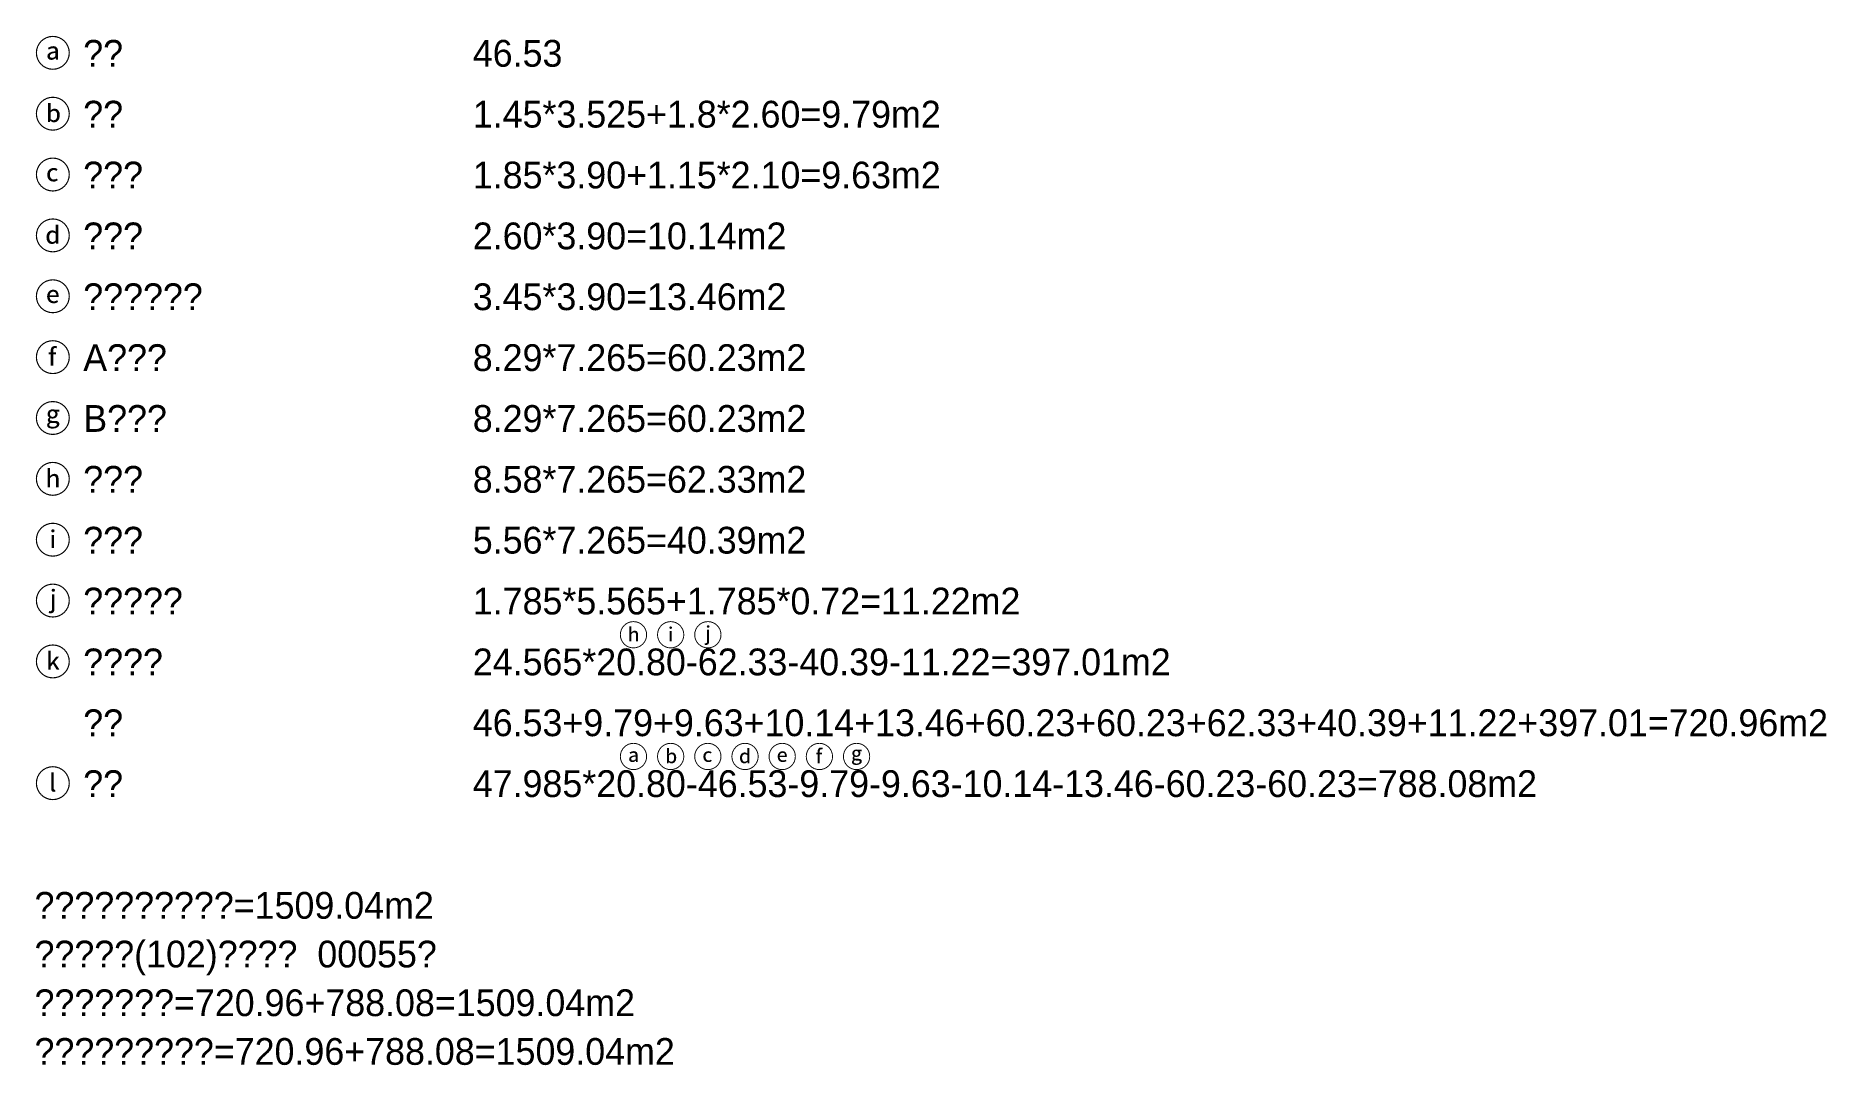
# Model space of a CAD drawing. Header units: metres. Extents: x 4 to 151, y 18 to 103.
import ezdxf

# ---------------------------------------------------------------- set-up
doc = ezdxf.new("R2010")
doc.units = ezdxf.units.M

msp = doc.modelspace()

# ---------------------------------------------------------------- texts
at = {"layer": 'CALC'}
for s, p in [('46.53', (40, 100)), ('1.45*3.525+1.8*2.60=9.79m2', (40, 95)), ('1.85*3.90+1.15*2.10=9.63m2', (40, 90)), ('2.60*3.90=10.14m2', (40, 85)), ('3.45*3.90=13.46m2', (40, 80)), ('8.29*7.265=60.23m2', (40, 75)), ('8.29*7.265=60.23m2', (40, 70)), ('8.58*7.265=62.33m2', (40, 65)), ('5.56*7.265=40.39m2', (40, 60)), ('1.785*5.565+1.785*0.72=11.22m2', (40, 55)), ('24.565*20.80-62.33-40.39-11.22=397.01m2', (40, 50)), ('46.53+9.79+9.63+10.14+13.46+60.23+60.23+62.33+40.39+11.22+397.01=720.96m2', (40, 45)), ('47.985*20.80-46.53-9.79-9.63-10.14-13.46-60.23-60.23=788.08m2', (40, 40)), ('??????????=1509.04m2', (4, 30)), ('???????=720.96+788.08=1509.04m2', (4, 22)), ('?????????=720.96+788.08=1509.04m2', (4, 18))]:
    msp.add_text(s, height=2.2, dxfattribs=at).set_placement(p)
at = {"layer": 'MARK'}
for s, p in [('ⓐ', (4, 100)), ('ⓑ', (4, 95)), ('ⓒ', (4, 90)), ('ⓓ', (4, 85)), ('ⓔ', (4, 80)), ('ⓕ', (4, 75)), ('ⓖ', (4, 70)), ('ⓗ', (4, 65)), ('ⓘ', (4, 60)), ('ⓙ', (4, 55)), ('ⓚ', (4, 50)), ('ⓛ', (4, 40))]:
    msp.add_text(s, height=2.2, dxfattribs=at).set_placement(p)
at = {"layer": 'NAME'}
for s, p in [('??', (8, 100)), ('??', (8, 95)), ('???', (8, 90)), ('???', (8, 85)), ('??????', (8, 80)), ('A???', (8, 75)), ('B???', (8, 70)), ('???', (8, 65)), ('???', (8, 60)), ('?????', (8, 55)), ('????', (8, 50)), ('??', (8, 45)), ('??', (8, 40))]:
    msp.add_text(s, height=2.2, dxfattribs=at).set_placement(p)
at = {"layer": 'NOTE'}
msp.add_text('?????(102)????  00055?', height=2.2, dxfattribs=at).set_placement((4, 26))
at = {"layer": 'REF'}
for s, p in [('ⓗ ⓘ ⓙ', (52, 52.42)), ('ⓐ ⓑ ⓒ ⓓ ⓔ ⓕ ⓖ', (52, 42.42))]:
    msp.add_text(s, height=1.76, dxfattribs=at).set_placement(p)

doc.saveas('drawing.dxf')
